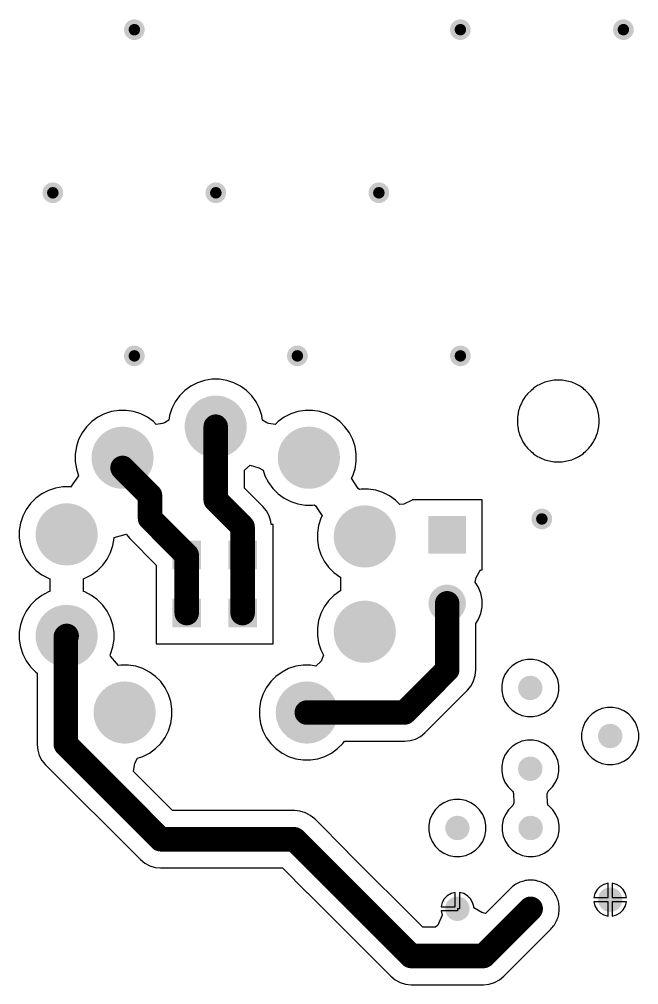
# Model space of a CAD drawing. Header units: inches. Extents: x 4.53 to 13.89, y 0.79 to 10.58.
# Drawn here: x 10.943 to 12.439, y 5.175 to 7.505 of the extents above; entities that cross this region are included whole.
import ezdxf

# ---------------------------------------------------------------- set-up
doc = ezdxf.new("R2010")
doc.units = ezdxf.units.IN
doc.header["$MEASUREMENT"] = 0
for name, color, linetype in [('Bottom Layer', 5, 'Continuous'), ('Pad Holes', 156, 'Continuous'), ('Via Holes', 16, 'Continuous')]:
    doc.layers.add(name, color=color, linetype=linetype)

# ---------------------------------------------------------------- blocks, each defined once
blk = doc.blocks.new('2_CONN_NC_19')
at = {"layer": 'Bottom Layer'}
h = blk.add_hatch(color=5, dxfattribs=at)
edge = h.paths.add_edge_path()
edge.add_arc((-0.1654, 0), 0.0453, 0, 360)
blk.add_hatch(color=5, dxfattribs=at).paths.add_polyline_path([(-0.0453, 0.0453), (0.0453, 0.0453), (0.0453, -0.0453), (-0.0453, -0.0453)])
at = {"layer": 'Pad Holes'}
h = blk.add_hatch(color=7, dxfattribs=at)
edge = h.paths.add_edge_path()
edge.add_arc((-0.1654, 0), 0.0354, 0, 360)
h = blk.add_hatch(color=7, dxfattribs=at)
edge = h.paths.add_edge_path()
edge.add_arc((0, 0), 0.0354, 0, 360)
blk = doc.blocks.new('RES_2W_VERTICAL_37')
at = {"layer": 'Bottom Layer'}
h = blk.add_hatch(color=5, dxfattribs=at)
edge = h.paths.add_edge_path()
edge.add_arc((0, 0), 0.0295, 0, 360)
h = blk.add_hatch(color=5, dxfattribs=at)
edge = h.paths.add_edge_path()
edge.add_arc((0.195, 0), 0.0295, 0, 360)
at = {"layer": 'Pad Holes'}
h = blk.add_hatch(color=7, dxfattribs=at)
edge = h.paths.add_edge_path()
edge.add_arc((0, 0), 0.0197, 0, 360)
h = blk.add_hatch(color=7, dxfattribs=at)
edge = h.paths.add_edge_path()
edge.add_arc((0.195, 0), 0.0197, 0, 360)
blk = doc.blocks.new('CAP_PANASSONIC_100N_450V_54')
at = {"layer": 'Bottom Layer'}
h = blk.add_hatch(color=5, dxfattribs=at)
edge = h.paths.add_edge_path()
edge.add_arc((0, 0), 0.0295, 0, 360)
h = blk.add_hatch(color=5, dxfattribs=at)
edge = h.paths.add_edge_path()
edge.add_arc((0.395, 0), 0.0295, 0, 360)
at = {"layer": 'Pad Holes'}
h = blk.add_hatch(color=7, dxfattribs=at)
edge = h.paths.add_edge_path()
edge.add_arc((0, 0), 0.0197, 0, 360)
h = blk.add_hatch(color=7, dxfattribs=at)
edge = h.paths.add_edge_path()
edge.add_arc((0.395, 0), 0.0197, 0, 360)
blk = doc.blocks.new('EL84_B_57')
at = {"layer": 'Bottom Layer'}
h = blk.add_hatch(color=5, dxfattribs=at)
edge = h.paths.add_edge_path()
edge.add_arc((-0.22, 0.31), 0.075, 0, 360)
h = blk.add_hatch(color=5, dxfattribs=at)
edge = h.paths.add_edge_path()
edge.add_arc((0.22, 0.31), 0.075, 0, 360)
h = blk.add_hatch(color=5, dxfattribs=at)
edge = h.paths.add_edge_path()
edge.add_arc((-0.36, 0.115), 0.075, 0, 360)
h = blk.add_hatch(color=5, dxfattribs=at)
edge = h.paths.add_edge_path()
edge.add_arc((0.36, 0.125), 0.075, 0, 360)
for points in [[(-0.0996, 0.1046), (-0.0304, 0.1046), (-0.0304, 0.0354), (-0.0996, 0.0354)], [(0.0354, 0.1046), (0.1046, 0.1046), (0.1046, 0.0354), (0.0354, 0.0354)], [(-0.0996, -0.0354), (-0.0304, -0.0354), (-0.0304, -0.1046), (-0.0996, -0.1046)], [(0.0354, -0.0354), (0.1046, -0.0354), (0.1046, -0.1046), (0.0354, -0.1046)]]:
    blk.add_hatch(color=5, dxfattribs=at).paths.add_polyline_path(points)
h = blk.add_hatch(color=5, dxfattribs=at)
edge = h.paths.add_edge_path()
edge.add_arc((-0.36, -0.115), 0.075, 0, 360)
h = blk.add_hatch(color=5, dxfattribs=at)
edge = h.paths.add_edge_path()
edge.add_arc((0.36, -0.12), 0.075, 0, 360)
h = blk.add_hatch(color=5, dxfattribs=at)
edge = h.paths.add_edge_path()
edge.add_arc((-0.225, -0.305), 0.075, 0, 360)
h = blk.add_hatch(color=5, dxfattribs=at)
edge = h.paths.add_edge_path()
edge.add_arc((0.225, -0.305), 0.075, 0, 360)
h = blk.add_hatch(color=5, dxfattribs=at)
edge = h.paths.add_edge_path()
edge.add_arc((0, -0.38), 0.075, 0, 360)
at = {"layer": 'Pad Holes'}
h = blk.add_hatch(color=7, dxfattribs=at)
edge = h.paths.add_edge_path()
edge.add_arc((-0.22, 0.31), 0.038, 0, 360)
h = blk.add_hatch(color=7, dxfattribs=at)
edge = h.paths.add_edge_path()
edge.add_arc((0.22, 0.31), 0.038, 0, 360)
h = blk.add_hatch(color=7, dxfattribs=at)
edge = h.paths.add_edge_path()
edge.add_arc((-0.36, 0.115), 0.038, 0, 360)
h = blk.add_hatch(color=7, dxfattribs=at)
edge = h.paths.add_edge_path()
edge.add_arc((0.36, 0.125), 0.038, 0, 360)
h = blk.add_hatch(color=7, dxfattribs=at)
edge = h.paths.add_edge_path()
edge.add_arc((-0.065, 0.07), 0.0222, 0, 360)
h = blk.add_hatch(color=7, dxfattribs=at)
edge = h.paths.add_edge_path()
edge.add_arc((0.07, 0.07), 0.0222, 0, 360)
h = blk.add_hatch(color=7, dxfattribs=at)
edge = h.paths.add_edge_path()
edge.add_arc((-0.065, -0.07), 0.0222, 0, 360)
h = blk.add_hatch(color=7, dxfattribs=at)
edge = h.paths.add_edge_path()
edge.add_arc((0.07, -0.07), 0.0222, 0, 360)
h = blk.add_hatch(color=7, dxfattribs=at)
edge = h.paths.add_edge_path()
edge.add_arc((-0.36, -0.115), 0.038, 0, 360)
h = blk.add_hatch(color=7, dxfattribs=at)
edge = h.paths.add_edge_path()
edge.add_arc((0.36, -0.12), 0.038, 0, 360)
h = blk.add_hatch(color=7, dxfattribs=at)
edge = h.paths.add_edge_path()
edge.add_arc((-0.225, -0.305), 0.038, 0, 360)
h = blk.add_hatch(color=7, dxfattribs=at)
edge = h.paths.add_edge_path()
edge.add_arc((0.225, -0.305), 0.038, 0, 360)
h = blk.add_hatch(color=7, dxfattribs=at)
edge = h.paths.add_edge_path()
edge.add_arc((0, -0.38), 0.038, 0, 360)
blk = doc.blocks.new('RES_2W_VERTICAL_93')
at = {"layer": 'Bottom Layer'}
h = blk.add_hatch(color=5, dxfattribs=at)
edge = h.paths.add_edge_path()
edge.add_arc((0, 0), 0.0295, 0, 360)
h = blk.add_hatch(color=5, dxfattribs=at)
edge = h.paths.add_edge_path()
edge.add_arc((0.195, 0), 0.0295, 0, 360)
at = {"layer": 'Pad Holes'}
h = blk.add_hatch(color=7, dxfattribs=at)
edge = h.paths.add_edge_path()
edge.add_arc((0, 0), 0.0197, 0, 360)
h = blk.add_hatch(color=7, dxfattribs=at)
edge = h.paths.add_edge_path()
edge.add_arc((0.195, 0), 0.0197, 0, 360)
blk = doc.blocks.new('RES_2W_VERTICAL_97')
at = {"layer": 'Bottom Layer'}
h = blk.add_hatch(color=5, dxfattribs=at)
edge = h.paths.add_edge_path()
edge.add_arc((0, 0), 0.0295, 0, 360)
h = blk.add_hatch(color=5, dxfattribs=at)
edge = h.paths.add_edge_path()
edge.add_arc((0.195, 0), 0.0295, 0, 360)
at = {"layer": 'Pad Holes'}
h = blk.add_hatch(color=7, dxfattribs=at)
edge = h.paths.add_edge_path()
edge.add_arc((0, 0), 0.0197, 0, 360)
h = blk.add_hatch(color=7, dxfattribs=at)
edge = h.paths.add_edge_path()
edge.add_arc((0.195, 0), 0.0197, 0, 360)

msp = doc.modelspace()

# ---------------------------------------------------------------- hatches: boundary and pattern name
at = {"layer": 'Bottom Layer'}
h = msp.add_hatch(color=5, dxfattribs=at)
edge = h.paths.add_edge_path()
edge.add_arc((11.2205, 7.4803), 0.025, 0, 360)
h = msp.add_hatch(color=5, dxfattribs=at)
edge = h.paths.add_edge_path()
edge.add_arc((12.0079, 7.4803), 0.025, 0, 360)
h = msp.add_hatch(color=5, dxfattribs=at)
edge = h.paths.add_edge_path()
edge.add_arc((12.4016, 7.4803), 0.025, 0, 360)
h = msp.add_hatch(color=5, dxfattribs=at)
edge = h.paths.add_edge_path()
edge.add_arc((11.0236, 7.0866), 0.025, 0, 360)
h = msp.add_hatch(color=5, dxfattribs=at)
edge = h.paths.add_edge_path()
edge.add_arc((11.4173, 7.0866), 0.025, 0, 360)
h = msp.add_hatch(color=5, dxfattribs=at)
edge = h.paths.add_edge_path()
edge.add_arc((11.811, 7.0866), 0.025, 0, 360)
h = msp.add_hatch(color=5, dxfattribs=at)
edge = h.paths.add_edge_path()
edge.add_arc((11.2205, 6.6929), 0.025, 0, 360)
h = msp.add_hatch(color=5, dxfattribs=at)
edge = h.paths.add_edge_path()
edge.add_arc((11.6142, 6.6929), 0.025, 0, 360)
h = msp.add_hatch(color=5, dxfattribs=at)
edge = h.paths.add_edge_path()
edge.add_arc((12.0079, 6.6929), 0.025, 0, 360)
h = msp.add_hatch(color=5, dxfattribs=at)
edge = h.paths.add_edge_path()
edge.add_arc((12.2047, 6.2992), 0.025, 0, 360)
at = {"layer": 'Via Holes'}
h = msp.add_hatch(color=7, dxfattribs=at)
edge = h.paths.add_edge_path()
edge.add_arc((11.2205, 7.4803), 0.014, 0, 360)
h = msp.add_hatch(color=7, dxfattribs=at)
edge = h.paths.add_edge_path()
edge.add_arc((12.0079, 7.4803), 0.014, 0, 360)
h = msp.add_hatch(color=7, dxfattribs=at)
edge = h.paths.add_edge_path()
edge.add_arc((12.4016, 7.4803), 0.014, 0, 360)
h = msp.add_hatch(color=7, dxfattribs=at)
edge = h.paths.add_edge_path()
edge.add_arc((11.0236, 7.0866), 0.014, 0, 360)
h = msp.add_hatch(color=7, dxfattribs=at)
edge = h.paths.add_edge_path()
edge.add_arc((11.4173, 7.0866), 0.014, 0, 360)
h = msp.add_hatch(color=7, dxfattribs=at)
edge = h.paths.add_edge_path()
edge.add_arc((11.811, 7.0866), 0.014, 0, 360)
h = msp.add_hatch(color=7, dxfattribs=at)
edge = h.paths.add_edge_path()
edge.add_arc((11.2205, 6.6929), 0.014, 0, 360)
h = msp.add_hatch(color=7, dxfattribs=at)
edge = h.paths.add_edge_path()
edge.add_arc((11.6142, 6.6929), 0.014, 0, 360)
h = msp.add_hatch(color=7, dxfattribs=at)
edge = h.paths.add_edge_path()
edge.add_arc((12.0079, 6.6929), 0.014, 0, 360)
h = msp.add_hatch(color=7, dxfattribs=at)
edge = h.paths.add_edge_path()
edge.add_arc((12.2047, 6.2992), 0.014, 0, 360)

# ---------------------------------------------------------------- linework, layer by layer
at = {"layer": 'Bottom Layer'}
for p, q in [((11.3571, 6.6198), (11.3425, 6.6092)), ((11.3731, 6.628), (11.3571, 6.6198)), ((11.3902, 6.6336), (11.3731, 6.628)), ((11.408, 6.6364), (11.3902, 6.6336)), ((11.426, 6.6364), (11.408, 6.6364)), ((11.4438, 6.6336), (11.426, 6.6364)), ((11.4609, 6.628), (11.4438, 6.6336)), ((11.4769, 6.6198), (11.4609, 6.628)), ((11.4915, 6.6092), (11.4769, 6.6198)), ((12.1943, 6.621), (12.1846, 6.6146)), ((12.1978, 6.6228), (12.1943, 6.621)), ((12.2012, 6.6247), (12.1978, 6.6228)), ((12.2119, 6.6292), (12.2012, 6.6247)), ((12.2157, 6.6302), (12.2119, 6.6292)), ((12.2194, 6.6314), (12.2157, 6.6302)), ((12.2308, 6.6337), (12.2194, 6.6314)), ((12.2347, 6.6339), (12.2308, 6.6337)), ((12.2385, 6.6344), (12.2347, 6.6339)), ((12.2502, 6.6344), (12.2385, 6.6344)), ((12.254, 6.6339), (12.2502, 6.6344)), ((12.2579, 6.6337), (12.254, 6.6339)), ((12.2693, 6.6314), (12.2579, 6.6337)), ((12.273, 6.6302), (12.2693, 6.6314)), ((12.2768, 6.6292), (12.273, 6.6302)), ((12.2875, 6.6247), (12.2768, 6.6292)), ((12.2909, 6.6228), (12.2875, 6.6247)), ((12.2944, 6.621), (12.2909, 6.6228)), ((12.3041, 6.6146), (12.2944, 6.621)), ((11.3298, 6.5965), (11.3192, 6.5819)), ((11.3425, 6.6092), (11.3298, 6.5965)), ((11.5042, 6.5965), (11.4915, 6.6092)), ((11.5148, 6.5819), (11.5042, 6.5965)), ((12.1655, 6.5954), (12.159, 6.5857)), ((12.168, 6.5983), (12.1655, 6.5954)), ((12.1704, 6.6014), (12.168, 6.5983)), ((12.1786, 6.6096), (12.1704, 6.6014)), ((12.1817, 6.612), (12.1786, 6.6096)), ((12.1846, 6.6146), (12.1817, 6.612)), ((12.307, 6.612), (12.3041, 6.6146)), ((12.3101, 6.6096), (12.307, 6.612)), ((12.3183, 6.6014), (12.3101, 6.6096)), ((12.3207, 6.5983), (12.3183, 6.6014)), ((12.3232, 6.5954), (12.3207, 6.5983)), ((12.3297, 6.5857), (12.3232, 6.5954)), ((11.3192, 6.5819), (11.311, 6.5659)), ((11.523, 6.5659), (11.5148, 6.5819)), ((12.1553, 6.5789), (12.1509, 6.5681)), ((12.1573, 6.5822), (12.1553, 6.5789)), ((12.159, 6.5857), (12.1573, 6.5822)), ((12.3314, 6.5822), (12.3297, 6.5857)), ((12.3334, 6.5789), (12.3314, 6.5822)), ((12.3378, 6.5681), (12.3334, 6.5789)), ((11.1481, 6.553), (11.1321, 6.5448)), ((11.1652, 6.5586), (11.1481, 6.553)), ((11.183, 6.5614), (11.1652, 6.5586)), ((11.201, 6.5614), (11.183, 6.5614)), ((11.2188, 6.5586), (11.201, 6.5614)), ((11.2359, 6.553), (11.2188, 6.5586)), ((11.2519, 6.5448), (11.2359, 6.553)), ((11.3054, 6.5488), (11.3037, 6.538)), ((11.311, 6.5659), (11.3054, 6.5488)), ((11.5286, 6.5488), (11.523, 6.5659)), ((11.5303, 6.538), (11.5286, 6.5488)), ((11.5981, 6.553), (11.5821, 6.5448)), ((11.6152, 6.5586), (11.5981, 6.553)), ((11.633, 6.5614), (11.6152, 6.5586)), ((11.651, 6.5614), (11.633, 6.5614)), ((11.6688, 6.5586), (11.651, 6.5614)), ((11.6859, 6.553), (11.6688, 6.5586)), ((11.7019, 6.5448), (11.6859, 6.553)), ((12.1463, 6.5492), (12.1461, 6.5454)), ((12.1486, 6.5607), (12.1463, 6.5492)), ((12.1499, 6.5643), (12.1486, 6.5607)), ((12.1509, 6.5681), (12.1499, 6.5643)), ((12.3388, 6.5643), (12.3378, 6.5681)), ((12.3401, 6.5607), (12.3388, 6.5643)), ((12.3423, 6.5492), (12.3401, 6.5607)), ((12.3426, 6.5454), (12.3423, 6.5492)), ((11.1175, 6.5342), (11.1048, 6.5215)), ((11.1321, 6.5448), (11.1175, 6.5342)), ((11.2665, 6.5342), (11.2519, 6.5448)), ((11.2731, 6.5276), (11.2665, 6.5342)), ((11.2888, 6.5294), (11.2731, 6.5276)), ((11.2937, 6.5313), (11.2888, 6.5294)), ((11.3037, 6.538), (11.2937, 6.5313)), ((11.5403, 6.5313), (11.5303, 6.538)), ((11.5452, 6.5294), (11.5403, 6.5313)), ((11.5609, 6.5276), (11.5452, 6.5294)), ((11.5675, 6.5342), (11.5609, 6.5276)), ((11.5821, 6.5448), (11.5675, 6.5342)), ((11.7165, 6.5342), (11.7019, 6.5448)), ((11.7292, 6.5215), (11.7165, 6.5342)), ((12.1461, 6.5454), (12.1456, 6.5415)), ((12.1456, 6.5415), (12.1456, 6.5299)), ((12.1456, 6.5299), (12.1461, 6.526)), ((12.1461, 6.526), (12.1463, 6.5221)), ((12.3423, 6.5221), (12.3426, 6.526)), ((12.3431, 6.5415), (12.3426, 6.5454)), ((12.3426, 6.526), (12.3431, 6.5299)), ((12.3431, 6.5299), (12.3431, 6.5415)), ((11.0942, 6.5069), (11.086, 6.4909)), ((11.1048, 6.5215), (11.0942, 6.5069)), ((11.7398, 6.5069), (11.7292, 6.5215)), ((11.748, 6.4909), (11.7398, 6.5069)), ((12.1463, 6.5221), (12.1486, 6.5107)), ((12.1486, 6.5107), (12.1499, 6.507)), ((12.1499, 6.507), (12.1509, 6.5033)), ((12.1509, 6.5033), (12.1553, 6.4925)), ((12.3334, 6.4925), (12.3378, 6.5033)), ((12.3378, 6.5033), (12.3388, 6.507)), ((12.3388, 6.507), (12.3401, 6.5107)), ((12.3401, 6.5107), (12.3423, 6.5221)), ((11.086, 6.4909), (11.0804, 6.4738)), ((11.7536, 6.4738), (11.748, 6.4909)), ((12.1553, 6.4925), (12.1573, 6.4891)), ((12.1573, 6.4891), (12.159, 6.4856)), ((12.159, 6.4856), (12.1655, 6.476)), ((12.3232, 6.476), (12.3297, 6.4856)), ((12.3297, 6.4856), (12.3314, 6.4891)), ((12.3314, 6.4891), (12.3334, 6.4925)), ((11.0804, 6.4738), (11.0776, 6.456)), ((11.0776, 6.456), (11.0776, 6.438)), ((11.7564, 6.456), (11.7536, 6.4738)), ((11.7564, 6.438), (11.7564, 6.456)), ((12.1655, 6.476), (12.168, 6.473)), ((12.168, 6.473), (12.1704, 6.47)), ((12.1704, 6.47), (12.1786, 6.4617)), ((12.1786, 6.4617), (12.1817, 6.4594)), ((12.1817, 6.4594), (12.1846, 6.4568)), ((12.1846, 6.4568), (12.1943, 6.4503)), ((12.2944, 6.4503), (12.3041, 6.4568)), ((12.3041, 6.4568), (12.307, 6.4594)), ((12.307, 6.4594), (12.3101, 6.4617)), ((12.3101, 6.4617), (12.3183, 6.47)), ((12.3183, 6.47), (12.3207, 6.473)), ((12.3207, 6.473), (12.3232, 6.476)), ((11.0776, 6.438), (11.0804, 6.4202)), ((11.7536, 6.4202), (11.7564, 6.438)), ((12.1943, 6.4503), (12.1978, 6.4486)), ((12.1978, 6.4486), (12.2012, 6.4467)), ((12.2012, 6.4467), (12.2119, 6.4422)), ((12.2119, 6.4422), (12.2157, 6.4412)), ((12.2157, 6.4412), (12.2194, 6.44)), ((12.2194, 6.44), (12.2308, 6.4377)), ((12.2308, 6.4377), (12.2347, 6.4374)), ((12.2347, 6.4374), (12.2385, 6.4369)), ((12.2385, 6.4369), (12.2502, 6.4369)), ((12.2502, 6.4369), (12.254, 6.4374)), ((12.254, 6.4374), (12.2579, 6.4377)), ((12.2579, 6.4377), (12.2693, 6.44)), ((12.2693, 6.44), (12.273, 6.4412)), ((12.273, 6.4412), (12.2768, 6.4422)), ((12.2768, 6.4422), (12.2875, 6.4467)), ((12.2875, 6.4467), (12.2909, 6.4486)), ((12.2909, 6.4486), (12.2944, 6.4503)), ((11.0804, 6.4202), (11.086, 6.4031)), ((11.4862, 6.4167), (11.5003, 6.4292)), ((11.4862, 6.3737), (11.4862, 6.4167)), ((11.5003, 6.4292), (11.5215, 6.4229)), ((11.5215, 6.4229), (11.5314, 6.4174)), ((11.5314, 6.4174), (11.536, 6.4031)), ((11.748, 6.4031), (11.7536, 6.4202)), ((11.086, 6.4031), (11.0665, 6.3763)), ((11.536, 6.4031), (11.5442, 6.3871)), ((11.5442, 6.3871), (11.5548, 6.3725)), ((11.7451, 6.3974), (11.748, 6.4031)), ((11.761, 6.3728), (11.7451, 6.3974)), ((11.0131, 6.368), (10.9971, 6.3598)), ((11.0302, 6.3736), (11.0131, 6.368)), ((11.048, 6.3764), (11.0302, 6.3736)), ((11.066, 6.3764), (11.048, 6.3764)), ((11.0665, 6.3763), (11.066, 6.3764)), ((11.531, 6.329), (11.4862, 6.3737)), ((11.5548, 6.3725), (11.5675, 6.3598)), ((11.764, 6.3707), (11.761, 6.3728)), ((11.768, 6.3714), (11.764, 6.3707)), ((11.786, 6.3714), (11.768, 6.3714)), ((11.8038, 6.3686), (11.786, 6.3714)), ((11.8209, 6.363), (11.8038, 6.3686)), ((11.8369, 6.3548), (11.8209, 6.363)), ((10.9825, 6.3492), (10.9698, 6.3365)), ((10.9971, 6.3598), (10.9825, 6.3492)), ((11.5675, 6.3598), (11.5821, 6.3492)), ((11.5821, 6.3492), (11.5981, 6.341)), ((11.5981, 6.341), (11.6152, 6.3354)), ((11.8515, 6.3442), (11.8369, 6.3548)), ((11.8618, 6.3339), (11.8515, 6.3442)), ((11.8914, 6.3444), (11.8717, 6.3351)), ((12.0606, 6.3456), (11.8914, 6.3456)), ((11.8914, 6.3456), (11.8914, 6.3444)), ((12.0606, 6.1764), (12.0606, 6.3456)), ((10.9592, 6.3219), (10.951, 6.3059)), ((10.9698, 6.3365), (10.9592, 6.3219)), ((11.5396, 6.3185), (11.531, 6.329)), ((11.546, 6.3065), (11.5396, 6.3185)), ((11.6152, 6.3354), (11.633, 6.3326)), ((11.633, 6.3326), (11.651, 6.3326)), ((11.651, 6.3326), (11.655, 6.3333)), ((11.655, 6.3333), (11.658, 6.3312)), ((11.658, 6.3312), (11.6739, 6.3066)), ((11.8717, 6.3351), (11.8618, 6.3339)), ((10.951, 6.3059), (10.9454, 6.2888)), ((11.5499, 6.2935), (11.546, 6.3065)), ((11.5506, 6.286), (11.5499, 6.2935)), ((11.671, 6.3009), (11.6654, 6.2838)), ((11.6739, 6.3066), (11.671, 6.3009)), ((10.9454, 6.2888), (10.9426, 6.271)), ((10.9426, 6.271), (10.9426, 6.253)), ((11.556, 6.286), (11.5506, 6.286)), ((11.556, 6.138), (11.556, 6.286)), ((11.6654, 6.2838), (11.6626, 6.266)), ((10.9426, 6.253), (10.9454, 6.2352)), ((11.1686, 6.2352), (11.1714, 6.253)), ((11.1714, 6.2546), (11.2008, 6.2622)), ((11.1714, 6.253), (11.1714, 6.2546)), ((11.2008, 6.2622), (11.2094, 6.2517)), ((11.2094, 6.2517), (11.273, 6.1881)), ((11.6626, 6.266), (11.6626, 6.248)), ((11.6626, 6.248), (11.6654, 6.2302)), ((10.9454, 6.2352), (10.951, 6.2181)), ((11.163, 6.2181), (11.1686, 6.2352)), ((11.6654, 6.2302), (11.671, 6.2131)), ((10.951, 6.2181), (10.9592, 6.2021)), ((10.9592, 6.2021), (10.9698, 6.1875)), ((11.1442, 6.1875), (11.1548, 6.2021)), ((11.1548, 6.2021), (11.163, 6.2181)), ((11.671, 6.2131), (11.6792, 6.1971)), ((10.9698, 6.1875), (10.9825, 6.1748)), ((11.1315, 6.1748), (11.1442, 6.1875)), ((11.273, 6.1881), (11.273, 6.138)), ((11.6792, 6.1971), (11.6898, 6.1825)), ((11.6898, 6.1825), (11.7025, 6.1698)), ((12.0462, 6.1576), (12.0568, 6.1764)), ((12.0568, 6.1764), (12.0606, 6.1764)), ((10.9825, 6.1748), (10.9971, 6.1642)), ((10.9971, 6.1642), (11.0131, 6.156)), ((11.0131, 6.156), (11.0161, 6.155)), ((11.0161, 6.155), (11.0161, 6.124)), ((11.0979, 6.155), (11.1009, 6.156)), ((11.0979, 6.124), (11.0979, 6.155)), ((11.1009, 6.156), (11.1169, 6.1642)), ((11.1169, 6.1642), (11.1315, 6.1748)), ((11.7025, 6.1698), (11.7171, 6.1592)), ((11.7171, 6.1592), (11.7183, 6.1586)), ((11.7183, 6.1586), (11.7183, 6.1254)), ((12.0436, 6.1468), (12.0462, 6.1576)), ((11.273, 6.138), (11.273, 5.998)), ((11.556, 5.998), (11.556, 6.138)), ((12.051, 6.1357), (12.0436, 6.1468)), ((12.0574, 6.1203), (12.051, 6.1357)), ((10.9971, 6.1148), (10.9825, 6.1042)), ((11.0131, 6.123), (10.9971, 6.1148)), ((11.0161, 6.124), (11.0131, 6.123)), ((11.1009, 6.123), (11.0979, 6.124)), ((11.1169, 6.1148), (11.1009, 6.123)), ((11.1315, 6.1042), (11.1169, 6.1148)), ((11.7025, 6.1142), (11.6898, 6.1015)), ((11.7171, 6.1248), (11.7025, 6.1142)), ((11.7183, 6.1254), (11.7171, 6.1248)), ((12.0606, 6.104), (12.0574, 6.1203)), ((10.9698, 6.0915), (10.9592, 6.0769)), ((10.9825, 6.1042), (10.9698, 6.0915)), ((11.1442, 6.0915), (11.1315, 6.1042)), ((11.1548, 6.0769), (11.1442, 6.0915)), ((11.6792, 6.0869), (11.671, 6.0709)), ((11.6898, 6.1015), (11.6792, 6.0869)), ((12.0574, 6.071), (12.0606, 6.0873)), ((12.0606, 6.0873), (12.0606, 6.104)), ((10.951, 6.0609), (10.9454, 6.0438)), ((10.9592, 6.0769), (10.951, 6.0609)), ((11.163, 6.0609), (11.1548, 6.0769)), ((11.1686, 6.0438), (11.163, 6.0609)), ((11.671, 6.0709), (11.6654, 6.0538)), ((12.051, 6.0556), (12.0574, 6.071)), ((10.9454, 6.0438), (10.9426, 6.026)), ((11.1714, 6.026), (11.1686, 6.0438)), ((11.6654, 6.0538), (11.6626, 6.036)), ((11.6626, 6.036), (11.6626, 6.018)), ((12.0452, 6.0469), (12.051, 6.0556)), ((12.0452, 5.935), (12.0452, 6.0469)), ((10.9426, 6.026), (10.9426, 6.008)), ((11.1714, 6.008), (11.1714, 6.026)), ((11.6626, 6.018), (11.6654, 6.0002)), ((10.9426, 6.008), (10.9454, 5.9902)), ((10.9454, 5.9902), (10.951, 5.9731)), ((11.163, 5.9731), (11.1686, 5.9902)), ((11.1686, 5.9902), (11.1714, 6.008)), ((11.273, 5.998), (11.556, 5.998)), ((11.6654, 6.0002), (11.671, 5.9831)), ((10.951, 5.9731), (10.9592, 5.9571)), ((11.1622, 5.9715), (11.163, 5.9731)), ((11.1631, 5.9683), (11.1622, 5.9715)), ((11.182, 5.9454), (11.1631, 5.9683)), ((11.671, 5.9831), (11.6776, 5.9701)), ((11.6776, 5.9701), (11.6713, 5.9563)), ((10.9592, 5.9571), (10.9698, 5.9425)), ((10.9698, 5.9425), (10.9825, 5.9298)), ((11.188, 5.9464), (11.182, 5.9454)), ((11.206, 5.9464), (11.188, 5.9464)), ((11.2238, 5.9436), (11.206, 5.9464)), ((11.2409, 5.938), (11.2238, 5.9436)), ((11.6102, 5.9436), (11.5931, 5.938)), ((11.628, 5.9464), (11.6102, 5.9436)), ((11.646, 5.9464), (11.628, 5.9464)), ((11.6592, 5.9443), (11.646, 5.9464)), ((11.6713, 5.9563), (11.6592, 5.9443)), ((12.1328, 5.9448), (12.1232, 5.9352)), ((12.1441, 5.9523), (12.1328, 5.9448)), ((12.1566, 5.9575), (12.1441, 5.9523)), ((12.1699, 5.9602), (12.1566, 5.9575)), ((12.1835, 5.9602), (12.1699, 5.9602)), ((12.1968, 5.9575), (12.1835, 5.9602)), ((12.2093, 5.9523), (12.1968, 5.9575)), ((12.2206, 5.9448), (12.2093, 5.9523)), ((12.2302, 5.9352), (12.2206, 5.9448)), ((10.9825, 5.9298), (10.9858, 5.9274)), ((10.9858, 5.9274), (10.9858, 5.755)), ((11.2569, 5.9298), (11.2409, 5.938)), ((11.2715, 5.9192), (11.2569, 5.9298)), ((11.2842, 5.9065), (11.2715, 5.9192)), ((11.5625, 5.9192), (11.5498, 5.9065)), ((11.5771, 5.9298), (11.5625, 5.9192)), ((11.5931, 5.938), (11.5771, 5.9298)), ((12.04, 5.9085), (12.0439, 5.9215)), ((12.0439, 5.9215), (12.0452, 5.935)), ((12.1156, 5.9239), (12.1104, 5.9114)), ((12.1232, 5.9352), (12.1156, 5.9239)), ((12.2378, 5.9239), (12.2302, 5.9352)), ((12.2429, 5.9114), (12.2378, 5.9239)), ((11.2948, 5.8919), (11.2842, 5.9065)), ((11.5498, 5.9065), (11.5392, 5.8919)), ((12.025, 5.886), (12.0336, 5.8965)), ((12.0336, 5.8965), (12.04, 5.9085)), ((12.1104, 5.9114), (12.1078, 5.898)), ((12.1078, 5.898), (12.1078, 5.8845)), ((12.2456, 5.898), (12.2429, 5.9114)), ((12.2456, 5.8845), (12.2456, 5.898)), ((11.303, 5.8759), (11.2948, 5.8919)), ((11.3086, 5.8588), (11.303, 5.8759)), ((11.531, 5.8759), (11.5254, 5.8588)), ((11.5392, 5.8919), (11.531, 5.8759)), ((11.922, 5.783), (12.025, 5.886)), ((12.1078, 5.8845), (12.1104, 5.8712)), ((12.2429, 5.8712), (12.2456, 5.8845)), ((11.3114, 5.841), (11.3086, 5.8588)), ((11.5254, 5.8588), (11.5226, 5.841)), ((12.1104, 5.8712), (12.1156, 5.8586)), ((12.1156, 5.8586), (12.1232, 5.8473)), ((12.2302, 5.8473), (12.2378, 5.8586)), ((12.2378, 5.8586), (12.2429, 5.8712)), ((11.3114, 5.823), (11.3114, 5.841)), ((11.5226, 5.841), (11.5226, 5.823)), ((12.1232, 5.8473), (12.1328, 5.8377)), ((12.1328, 5.8377), (12.1441, 5.8302)), ((12.1441, 5.8302), (12.1566, 5.825)), ((12.1968, 5.825), (12.2093, 5.8302)), ((12.2093, 5.8302), (12.2206, 5.8377)), ((12.2206, 5.8377), (12.2302, 5.8473)), ((12.3258, 5.8288), (12.3162, 5.8192)), ((12.3371, 5.8363), (12.3258, 5.8288)), ((12.3496, 5.8415), (12.3371, 5.8363)), ((12.3629, 5.8442), (12.3496, 5.8415)), ((12.3765, 5.8442), (12.3629, 5.8442)), ((12.3898, 5.8415), (12.3765, 5.8442)), ((12.4023, 5.8363), (12.3898, 5.8415)), ((12.4136, 5.8288), (12.4023, 5.8363)), ((12.4232, 5.8192), (12.4136, 5.8288)), ((11.303, 5.7881), (11.3086, 5.8052)), ((11.3086, 5.8052), (11.3114, 5.823)), ((11.5226, 5.823), (11.5254, 5.8052)), ((11.5254, 5.8052), (11.531, 5.7881)), ((12.1566, 5.825), (12.1699, 5.8224)), ((12.1699, 5.8224), (12.1835, 5.8224)), ((12.1835, 5.8224), (12.1968, 5.825)), ((12.3086, 5.8079), (12.3034, 5.7954)), ((12.3162, 5.8192), (12.3086, 5.8079)), ((12.4308, 5.8079), (12.4232, 5.8192)), ((12.4359, 5.7954), (12.4308, 5.8079)), ((11.2948, 5.7721), (11.303, 5.7881)), ((11.531, 5.7881), (11.5392, 5.7721)), ((11.9115, 5.7744), (11.922, 5.783)), ((12.3034, 5.7954), (12.3008, 5.782)), ((12.3008, 5.782), (12.3008, 5.7685)), ((12.4386, 5.782), (12.4359, 5.7954)), ((12.4386, 5.7685), (12.4386, 5.782)), ((11.2715, 5.7448), (11.2842, 5.7575)), ((11.2842, 5.7575), (11.2948, 5.7721)), ((11.5392, 5.7721), (11.5498, 5.7575)), ((11.5498, 5.7575), (11.5625, 5.7448)), ((11.7115, 5.7448), (11.7242, 5.7575)), ((11.7242, 5.7575), (11.7281, 5.7628)), ((11.7281, 5.7628), (11.873, 5.7628)), ((11.873, 5.7628), (11.8865, 5.7641)), ((11.8865, 5.7641), (11.8995, 5.768)), ((11.8995, 5.768), (11.9115, 5.7744)), ((12.1441, 5.7573), (12.1328, 5.7498)), ((12.1566, 5.7625), (12.1441, 5.7573)), ((12.1699, 5.7652), (12.1566, 5.7625)), ((12.1835, 5.7652), (12.1699, 5.7652)), ((12.1968, 5.7625), (12.1835, 5.7652)), ((12.2093, 5.7573), (12.1968, 5.7625)), ((12.2206, 5.7498), (12.2093, 5.7573)), ((12.3008, 5.7685), (12.3034, 5.7552)), ((12.4359, 5.7552), (12.4386, 5.7685)), ((10.9858, 5.755), (10.9871, 5.7415)), ((10.9871, 5.7415), (10.991, 5.7285)), ((11.2409, 5.726), (11.2569, 5.7342)), ((11.2569, 5.7342), (11.2715, 5.7448)), ((11.5625, 5.7448), (11.5771, 5.7342)), ((11.5771, 5.7342), (11.5931, 5.726)), ((11.6809, 5.726), (11.6969, 5.7342)), ((11.6969, 5.7342), (11.7115, 5.7448)), ((12.1232, 5.7402), (12.1156, 5.7289)), ((12.1328, 5.7498), (12.1232, 5.7402)), ((12.2302, 5.7402), (12.2206, 5.7498)), ((12.2378, 5.7289), (12.2302, 5.7402)), ((12.3034, 5.7552), (12.3086, 5.7426)), ((12.3086, 5.7426), (12.3162, 5.7313)), ((12.4232, 5.7313), (12.4308, 5.7426)), ((12.4308, 5.7426), (12.4359, 5.7552)), ((10.991, 5.7285), (10.9974, 5.7165)), ((10.9974, 5.7165), (11.006, 5.706)), ((11.2182, 5.6897), (11.2218, 5.7095)), ((11.2218, 5.7095), (11.2279, 5.7218)), ((11.2279, 5.7218), (11.2409, 5.726)), ((11.5931, 5.726), (11.6102, 5.7204)), ((11.6102, 5.7204), (11.628, 5.7176)), ((11.628, 5.7176), (11.646, 5.7176)), ((11.646, 5.7176), (11.6638, 5.7204)), ((11.6638, 5.7204), (11.6809, 5.726)), ((12.1104, 5.7164), (12.1078, 5.703)), ((12.1156, 5.7289), (12.1104, 5.7164)), ((12.2429, 5.7164), (12.2378, 5.7289)), ((12.2456, 5.703), (12.2429, 5.7164)), ((12.3162, 5.7313), (12.3258, 5.7217)), ((12.3258, 5.7217), (12.3371, 5.7142)), ((12.3371, 5.7142), (12.3496, 5.709)), ((12.3898, 5.709), (12.4023, 5.7142)), ((12.4023, 5.7142), (12.4136, 5.7217)), ((12.4136, 5.7217), (12.4232, 5.7313)), ((11.006, 5.706), (11.235, 5.477)), ((11.3127, 5.5952), (11.2182, 5.6897)), ((12.1078, 5.703), (12.1078, 5.6895)), ((12.1078, 5.6895), (12.1104, 5.6762)), ((12.2429, 5.6762), (12.2456, 5.6895)), ((12.2456, 5.6895), (12.2456, 5.703)), ((12.3496, 5.709), (12.3629, 5.7064)), ((12.3629, 5.7064), (12.3765, 5.7064)), ((12.3765, 5.7064), (12.3898, 5.709)), ((12.1104, 5.6762), (12.1156, 5.6636)), ((12.1156, 5.6636), (12.1232, 5.6523)), ((12.2302, 5.6523), (12.2378, 5.6636)), ((12.2378, 5.6636), (12.2429, 5.6762)), ((12.1232, 5.6523), (12.1328, 5.6427)), ((12.1328, 5.6427), (12.1342, 5.6418)), ((12.1342, 5.6418), (12.1364, 5.6363)), ((12.2176, 5.6356), (12.2199, 5.6423)), ((12.2199, 5.6423), (12.2206, 5.6427)), ((12.2206, 5.6427), (12.2302, 5.6523)), ((11.9806, 5.6195), (11.9681, 5.6143)), ((11.9939, 5.6222), (11.9806, 5.6195)), ((12.0075, 5.6222), (11.9939, 5.6222)), ((12.0208, 5.6195), (12.0075, 5.6222)), ((12.0333, 5.6143), (12.0208, 5.6195)), ((12.1364, 5.6363), (12.1368, 5.6139)), ((12.218, 5.6132), (12.2176, 5.6356)), ((11.607, 5.5952), (11.3127, 5.5952)), ((11.6205, 5.5939), (11.607, 5.5952)), ((11.6335, 5.59), (11.6205, 5.5939)), ((11.9472, 5.5972), (11.9396, 5.5859)), ((11.9568, 5.6068), (11.9472, 5.5972)), ((11.9681, 5.6143), (11.9568, 5.6068)), ((12.0446, 5.6068), (12.0333, 5.6143)), ((12.0542, 5.5972), (12.0446, 5.6068)), ((12.0618, 5.5859), (12.0542, 5.5972)), ((12.1242, 5.5972), (12.1166, 5.5859)), ((12.1338, 5.6068), (12.1242, 5.5972)), ((12.1344, 5.6072), (12.1338, 5.6068)), ((12.1368, 5.6139), (12.1344, 5.6072)), ((12.2202, 5.6077), (12.218, 5.6132)), ((12.2216, 5.6068), (12.2202, 5.6077)), ((12.2312, 5.5972), (12.2216, 5.6068)), ((12.2388, 5.5859), (12.2312, 5.5972)), ((11.6455, 5.5836), (11.6335, 5.59)), ((11.656, 5.575), (11.6455, 5.5836)), ((11.736, 5.495), (11.656, 5.575)), ((11.9344, 5.5734), (11.9318, 5.56)), ((11.9396, 5.5859), (11.9344, 5.5734)), ((12.0669, 5.5734), (12.0618, 5.5859)), ((12.0696, 5.56), (12.0669, 5.5734)), ((12.1114, 5.5734), (12.1088, 5.56)), ((12.1166, 5.5859), (12.1114, 5.5734)), ((12.2439, 5.5734), (12.2388, 5.5859)), ((12.2466, 5.56), (12.2439, 5.5734)), ((11.9318, 5.56), (11.9318, 5.5465)), ((11.9318, 5.5465), (11.9344, 5.5332)), ((12.0669, 5.5332), (12.0696, 5.5465)), ((12.0696, 5.5465), (12.0696, 5.56)), ((12.1088, 5.56), (12.1088, 5.5465)), ((12.1088, 5.5465), (12.1114, 5.5332)), ((12.2439, 5.5332), (12.2466, 5.5465)), ((12.2466, 5.5465), (12.2466, 5.56)), ((11.9344, 5.5332), (11.9396, 5.5206)), ((12.0618, 5.5206), (12.0669, 5.5332)), ((12.1114, 5.5332), (12.1166, 5.5206)), ((12.2388, 5.5206), (12.2439, 5.5332)), ((11.9396, 5.5206), (11.9472, 5.5093)), ((11.9472, 5.5093), (11.9568, 5.4997)), ((11.9568, 5.4997), (11.9681, 5.4922)), ((12.0333, 5.4922), (12.0446, 5.4997)), ((12.0446, 5.4997), (12.0542, 5.5093)), ((12.0542, 5.5093), (12.0618, 5.5206)), ((12.1166, 5.5206), (12.1242, 5.5093)), ((12.1242, 5.5093), (12.1338, 5.4997)), ((12.1338, 5.4997), (12.1451, 5.4922)), ((12.2103, 5.4922), (12.2216, 5.4997)), ((12.2216, 5.4997), (12.2312, 5.5093)), ((12.2312, 5.5093), (12.2388, 5.5206)), ((11.235, 5.477), (11.2455, 5.4684)), ((11.7362, 5.4947), (11.736, 5.495)), ((11.7364, 5.4945), (11.7362, 5.4947)), ((11.9174, 5.3135), (11.7364, 5.4945)), ((11.9681, 5.4922), (11.9806, 5.487)), ((11.9806, 5.487), (11.9939, 5.4844)), ((11.9939, 5.4844), (12.0075, 5.4844)), ((12.0075, 5.4844), (12.0208, 5.487)), ((12.0208, 5.487), (12.0333, 5.4922)), ((12.1451, 5.4922), (12.1576, 5.487)), ((12.1576, 5.487), (12.1709, 5.4844)), ((12.1709, 5.4844), (12.1845, 5.4844)), ((12.1845, 5.4844), (12.1978, 5.487)), ((12.1978, 5.487), (12.2103, 5.4922)), ((11.2455, 5.4684), (11.2575, 5.462)), ((11.2575, 5.462), (11.2705, 5.4581)), ((11.2705, 5.4581), (11.284, 5.4568)), ((11.284, 5.4568), (11.5783, 5.4568)), ((11.5783, 5.4568), (11.638, 5.397)), ((12.1287, 5.4072), (12.0685, 5.347)), ((12.1314, 5.4094), (12.1287, 5.4072)), ((12.1338, 5.4118), (12.1314, 5.4094)), ((12.1366, 5.4137), (12.1338, 5.4118)), ((12.1392, 5.4158), (12.1366, 5.4137)), ((12.1422, 5.4174), (12.1392, 5.4158)), ((12.1451, 5.4193), (12.1422, 5.4174)), ((12.1482, 5.4206), (12.1451, 5.4193)), ((12.1512, 5.4222), (12.1482, 5.4206)), ((12.1545, 5.4232), (12.1512, 5.4222)), ((12.1576, 5.4245), (12.1545, 5.4232)), ((12.1609, 5.4252), (12.1576, 5.4245)), ((12.1642, 5.4262), (12.1609, 5.4252)), ((12.1676, 5.4265), (12.1642, 5.4262)), ((12.1709, 5.4272), (12.1676, 5.4265)), ((12.1743, 5.4272), (12.1709, 5.4272)), ((12.1777, 5.4275), (12.1743, 5.4272)), ((12.1811, 5.4272), (12.1777, 5.4275)), ((12.1845, 5.4272), (12.1811, 5.4272)), ((12.1878, 5.4265), (12.1845, 5.4272)), ((12.1912, 5.4262), (12.1878, 5.4265)), ((12.1945, 5.4252), (12.1912, 5.4262)), ((12.1978, 5.4245), (12.1945, 5.4252)), ((12.2009, 5.4232), (12.1978, 5.4245)), ((12.2042, 5.4222), (12.2009, 5.4232)), ((12.2072, 5.4206), (12.2042, 5.4222)), ((12.2103, 5.4193), (12.2072, 5.4206)), ((12.2132, 5.4174), (12.2103, 5.4193)), ((12.2162, 5.4158), (12.2132, 5.4174)), ((12.2188, 5.4137), (12.2162, 5.4158)), ((12.2216, 5.4118), (12.2188, 5.4137)), ((12.224, 5.4094), (12.2216, 5.4118)), ((12.2267, 5.4072), (12.224, 5.4094)), ((12.2288, 5.4046), (12.2267, 5.4072)), ((12.3454, 5.4119), (12.3381, 5.4045)), ((12.3544, 5.4171), (12.3454, 5.4119)), ((12.3645, 5.4198), (12.3544, 5.4171)), ((12.3647, 5.4198), (12.3645, 5.4198)), ((12.3647, 5.3853), (12.3647, 5.4198)), ((12.3749, 5.4198), (12.3747, 5.4198)), ((12.3747, 5.4198), (12.3747, 5.3853)), ((12.385, 5.4171), (12.3749, 5.4198)), ((12.394, 5.4119), (12.385, 5.4171)), ((12.4013, 5.4045), (12.394, 5.4119)), ((11.638, 5.397), (11.6383, 5.3968)), ((11.6383, 5.3968), (11.6385, 5.3966)), ((11.6385, 5.3966), (11.8398, 5.1953)), ((11.9764, 5.3899), (11.9691, 5.3825)), ((11.9854, 5.3951), (11.9764, 5.3899)), ((11.9955, 5.3978), (11.9854, 5.3951)), ((11.9957, 5.3978), (11.9955, 5.3978)), ((11.9957, 5.3633), (11.9957, 5.3978)), ((12.0059, 5.3978), (12.0057, 5.3978)), ((12.0057, 5.3978), (12.0057, 5.3583)), ((12.016, 5.3951), (12.0059, 5.3978)), ((12.025, 5.3899), (12.016, 5.3951)), ((12.0323, 5.3825), (12.025, 5.3899)), ((12.2312, 5.4022), (12.2288, 5.4046)), ((12.2331, 5.3994), (12.2312, 5.4022)), ((12.2353, 5.3967), (12.2331, 5.3994)), ((12.2369, 5.3937), (12.2353, 5.3967)), ((12.2388, 5.3909), (12.2369, 5.3937)), ((12.2401, 5.3878), (12.2388, 5.3909)), ((12.2417, 5.3848), (12.2401, 5.3878)), ((12.2426, 5.3815), (12.2417, 5.3848)), ((12.3329, 5.3955), (12.3302, 5.3855)), ((12.3302, 5.3855), (12.3302, 5.3853)), ((12.3302, 5.3853), (12.3647, 5.3853)), ((12.3381, 5.4045), (12.3329, 5.3955)), ((12.3747, 5.3853), (12.4092, 5.3853)), ((12.4065, 5.3955), (12.4013, 5.4045)), ((12.4092, 5.3855), (12.4065, 5.3955)), ((12.4092, 5.3853), (12.4092, 5.3855)), ((11.9639, 5.3735), (11.9612, 5.3635)), ((11.9612, 5.3635), (11.9612, 5.3633)), ((11.9612, 5.3633), (11.9957, 5.3633)), ((11.9691, 5.3825), (11.9639, 5.3735)), ((12.0375, 5.3735), (12.0323, 5.3825)), ((12.0402, 5.3635), (12.0375, 5.3735)), ((12.0402, 5.3605), (12.0402, 5.3635)), ((12.0594, 5.349), (12.0402, 5.3605)), ((12.2439, 5.3784), (12.2426, 5.3815)), ((12.2446, 5.375), (12.2439, 5.3784)), ((12.2456, 5.3718), (12.2446, 5.375)), ((12.2459, 5.3684), (12.2456, 5.3718)), ((12.2466, 5.365), (12.2459, 5.3684)), ((12.2466, 5.3616), (12.2466, 5.365)), ((12.2469, 5.3583), (12.2466, 5.3616)), ((12.3647, 5.3753), (12.3302, 5.3753)), ((12.3302, 5.3753), (12.3302, 5.3751)), ((12.3302, 5.3751), (12.3329, 5.365)), ((12.3329, 5.365), (12.3381, 5.356)), ((12.3647, 5.3407), (12.3647, 5.3753)), ((12.4092, 5.3753), (12.3747, 5.3753)), ((12.3747, 5.3753), (12.3747, 5.3407)), ((12.4013, 5.356), (12.4065, 5.365)), ((12.4065, 5.365), (12.4092, 5.3751)), ((12.4092, 5.3751), (12.4092, 5.3753)), ((11.9639, 5.343), (11.9531, 5.3185)), ((12.0007, 5.3533), (11.9612, 5.3533)), ((11.9612, 5.3533), (11.9612, 5.3531)), ((11.9612, 5.3531), (11.9639, 5.343)), ((12.0057, 5.3583), (12.0007, 5.3583)), ((12.0007, 5.3583), (12.0007, 5.3533)), ((12.0685, 5.347), (12.0594, 5.349)), ((12.2426, 5.335), (12.2439, 5.3382)), ((12.2439, 5.3382), (12.2446, 5.3415)), ((12.2446, 5.3415), (12.2456, 5.3448)), ((12.2456, 5.3448), (12.2459, 5.3481)), ((12.2459, 5.3481), (12.2466, 5.3515)), ((12.2466, 5.3549), (12.2469, 5.3583)), ((12.2466, 5.3515), (12.2466, 5.3549)), ((12.3381, 5.356), (12.3454, 5.3486)), ((12.3454, 5.3486), (12.3544, 5.3434)), ((12.3544, 5.3434), (12.3645, 5.3407)), ((12.3645, 5.3407), (12.3647, 5.3407)), ((12.3747, 5.3407), (12.3749, 5.3407)), ((12.3749, 5.3407), (12.385, 5.3434)), ((12.385, 5.3434), (12.394, 5.3486)), ((12.394, 5.3486), (12.4013, 5.356)), ((11.948, 5.3135), (11.9174, 5.3135)), ((11.9531, 5.3185), (11.948, 5.3135)), ((12.2288, 5.3119), (12.2312, 5.3143)), ((12.2312, 5.3143), (12.2331, 5.3172)), ((12.2331, 5.3172), (12.2353, 5.3198)), ((12.2353, 5.3198), (12.2369, 5.3228)), ((12.2369, 5.3228), (12.2388, 5.3256)), ((12.2388, 5.3256), (12.2401, 5.3288)), ((12.2401, 5.3288), (12.2417, 5.3318)), ((12.2417, 5.3318), (12.2426, 5.335)), ((12.1127, 5.1953), (12.2267, 5.3093)), ((12.2267, 5.3093), (12.2288, 5.3119)), ((11.8398, 5.1953), (11.8503, 5.1867)), ((11.8503, 5.1867), (11.8622, 5.1803)), ((11.8622, 5.1803), (11.8752, 5.1764)), ((11.8752, 5.1764), (11.8887, 5.175)), ((11.8887, 5.175), (12.0637, 5.175)), ((12.0637, 5.175), (12.0772, 5.1764)), ((12.0772, 5.1764), (12.0902, 5.1803)), ((12.0902, 5.1803), (12.1022, 5.1867)), ((12.1022, 5.1867), (12.1127, 5.1953))]:
    msp.add_line(p, q, dxfattribs=at)
for points in [[(11.417, 6.345, 0.0591, 0.0591, 0), (11.417, 6.522, 0.0591, 0.0591, 0)], [(11.192, 6.4224, 0.0591, 0.0591, 0), (11.2584, 6.356, 0.0591, 0.0591, 0)], [(11.2584, 6.3006, 0.0591, 0.0591, 0), (11.2584, 6.356, 0.0591, 0.0591, 0)], [(11.417, 6.345, 0.0591, 0.0591, 0), (11.482, 6.28, 0.0591, 0.0591, 0)], [(11.2584, 6.3006, 0.0591, 0.0591, 0), (11.347, 6.212, 0.0591, 0.0591, 0)], [(11.482, 6.212, 0.0591, 0.0591, 0), (11.482, 6.28, 0.0591, 0.0591, 0)], [(11.347, 6.072, 0.0591, 0.0591, 0), (11.347, 6.212, 0.0591, 0.0591, 0)], [(11.482, 6.072, 0.0591, 0.0591, 0), (11.482, 6.212, 0.0591, 0.0591, 0)], [(11.976, 5.935, 0.0591, 0.0591, 0), (11.976, 6.0956, 0.0591, 0.0591, 0)], [(11.055, 6.015, 0.0591, 0.0591, 0), (11.057, 6.017, 0.0591, 0.0591, 0)], [(11.055, 5.755, 0.0591, 0.0591, 0), (11.055, 6.015, 0.0591, 0.0591, 0)], [(11.873, 5.832, 0.0591, 0.0591, 0), (11.976, 5.935, 0.0591, 0.0591, 0)], [(11.637, 5.832, 0.0591, 0.0591, 0), (11.873, 5.832, 0.0591, 0.0591, 0)], [(11.055, 5.755, 0.0591, 0.0591, 0), (11.284, 5.526, 0.0591, 0.0591, 0)], [(11.284, 5.526, 0.0591, 0.0591, 0), (11.607, 5.526, 0.0591, 0.0591, 0)], [(11.607, 5.526, 0.0591, 0.0591, 0), (11.687, 5.446, 0.0591, 0.0591, 0)], [(11.6875, 5.4455, 0.0591, 0.0591, 0), (11.8887, 5.2443, 0.0591, 0.0591, 0)], [(12.0637, 5.2443, 0.0591, 0.0591, 0), (12.1777, 5.3583, 0.0591, 0.0591, 0)], [(11.8887, 5.2443, 0.0591, 0.0591, 0), (12.0637, 5.2443, 0.0591, 0.0591, 0)]]:
    msp.add_lwpolyline(points, format="xyseb", dxfattribs=at)
for points in [[(11.4022, 6.522, 0.0295, 0.0295, 1), (11.4318, 6.522, 0.0295, 0.0295, 1)], [(11.1772, 6.4224, 0.0295, 0.0295, 1), (11.2068, 6.4224, 0.0295, 0.0295, 1)], [(11.2436, 6.356, 0.0295, 0.0295, 1), (11.2731, 6.356, 0.0295, 0.0295, 1)], [(11.2436, 6.356, 0.0295, 0.0295, 1), (11.2731, 6.356, 0.0295, 0.0295, 1)], [(11.4022, 6.345, 0.0295, 0.0295, 1), (11.4318, 6.345, 0.0295, 0.0295, 1)], [(11.4022, 6.345, 0.0295, 0.0295, 1), (11.4318, 6.345, 0.0295, 0.0295, 1)], [(11.2436, 6.3006, 0.0295, 0.0295, 1), (11.2731, 6.3006, 0.0295, 0.0295, 1)], [(11.2436, 6.3006, 0.0295, 0.0295, 1), (11.2731, 6.3006, 0.0295, 0.0295, 1)], [(11.4672, 6.28, 0.0295, 0.0295, 1), (11.4968, 6.28, 0.0295, 0.0295, 1)], [(11.4672, 6.28, 0.0295, 0.0295, 1), (11.4968, 6.28, 0.0295, 0.0295, 1)], [(11.3322, 6.212, 0.0295, 0.0295, 1), (11.3618, 6.212, 0.0295, 0.0295, 1)], [(11.3322, 6.212, 0.0295, 0.0295, 1), (11.3618, 6.212, 0.0295, 0.0295, 1)], [(11.4672, 6.212, 0.0295, 0.0295, 1), (11.4968, 6.212, 0.0295, 0.0295, 1)], [(11.4672, 6.212, 0.0295, 0.0295, 1), (11.4968, 6.212, 0.0295, 0.0295, 1)], [(11.9612, 6.0956, 0.0295, 0.0295, 1), (11.9908, 6.0956, 0.0295, 0.0295, 1)], [(11.3322, 6.072, 0.0295, 0.0295, 1), (11.3618, 6.072, 0.0295, 0.0295, 1)], [(11.4672, 6.072, 0.0295, 0.0295, 1), (11.4968, 6.072, 0.0295, 0.0295, 1)], [(11.0402, 6.015, 0.0295, 0.0295, 1), (11.0698, 6.015, 0.0295, 0.0295, 1)], [(11.0402, 6.015, 0.0295, 0.0295, 1), (11.0698, 6.015, 0.0295, 0.0295, 1)], [(11.0422, 6.017, 0.0295, 0.0295, 1), (11.0718, 6.017, 0.0295, 0.0295, 1)], [(11.9612, 5.935, 0.0295, 0.0295, 1), (11.9908, 5.935, 0.0295, 0.0295, 1)], [(11.9612, 5.935, 0.0295, 0.0295, 1), (11.9908, 5.935, 0.0295, 0.0295, 1)], [(11.6222, 5.832, 0.0295, 0.0295, 1), (11.6518, 5.832, 0.0295, 0.0295, 1)], [(11.8582, 5.832, 0.0295, 0.0295, 1), (11.8878, 5.832, 0.0295, 0.0295, 1)], [(11.8582, 5.832, 0.0295, 0.0295, 1), (11.8878, 5.832, 0.0295, 0.0295, 1)], [(11.0402, 5.755, 0.0295, 0.0295, 1), (11.0698, 5.755, 0.0295, 0.0295, 1)], [(11.0402, 5.755, 0.0295, 0.0295, 1), (11.0698, 5.755, 0.0295, 0.0295, 1)], [(11.2692, 5.526, 0.0295, 0.0295, 1), (11.2988, 5.526, 0.0295, 0.0295, 1)], [(11.2692, 5.526, 0.0295, 0.0295, 1), (11.2988, 5.526, 0.0295, 0.0295, 1)], [(11.5922, 5.526, 0.0295, 0.0295, 1), (11.6218, 5.526, 0.0295, 0.0295, 1)], [(11.5922, 5.526, 0.0295, 0.0295, 1), (11.6218, 5.526, 0.0295, 0.0295, 1)], [(11.6722, 5.446, 0.0295, 0.0295, 1), (11.7018, 5.446, 0.0295, 0.0295, 1)], [(11.6727, 5.4455, 0.0295, 0.0295, 1), (11.7022, 5.4455, 0.0295, 0.0295, 1)], [(12.1629, 5.3583, 0.0295, 0.0295, 1), (12.1925, 5.3583, 0.0295, 0.0295, 1)], [(11.874, 5.2443, 0.0295, 0.0295, 1), (11.9035, 5.2443, 0.0295, 0.0295, 1)], [(11.874, 5.2443, 0.0295, 0.0295, 1), (11.9035, 5.2443, 0.0295, 0.0295, 1)], [(12.0489, 5.2443, 0.0295, 0.0295, 1), (12.0785, 5.2443, 0.0295, 0.0295, 1)], [(12.0489, 5.2443, 0.0295, 0.0295, 1), (12.0785, 5.2443, 0.0295, 0.0295, 1)]]:
    msp.add_lwpolyline(points, format="xyseb", close=True, dxfattribs=at)

# ---------------------------------------------------------------- block references
for name, p, rotation in [('EL84_B_57', (11.417, 6.142), 180), ('2_CONN_NC_19', (11.976, 6.261), 90), ('RES_2W_VERTICAL_93', (12.1767, 5.8913), 270), ('CAP_PANASSONIC_100N_450V_54', (12.3697, 5.3803), 90), ('RES_2W_VERTICAL_37', (12.0007, 5.5533), 270), ('RES_2W_VERTICAL_97', (12.1777, 5.5533), 270)]:
    msp.add_blockref(name, p, dxfattribs=dict(rotation=rotation))

doc.saveas('drawing.dxf')
